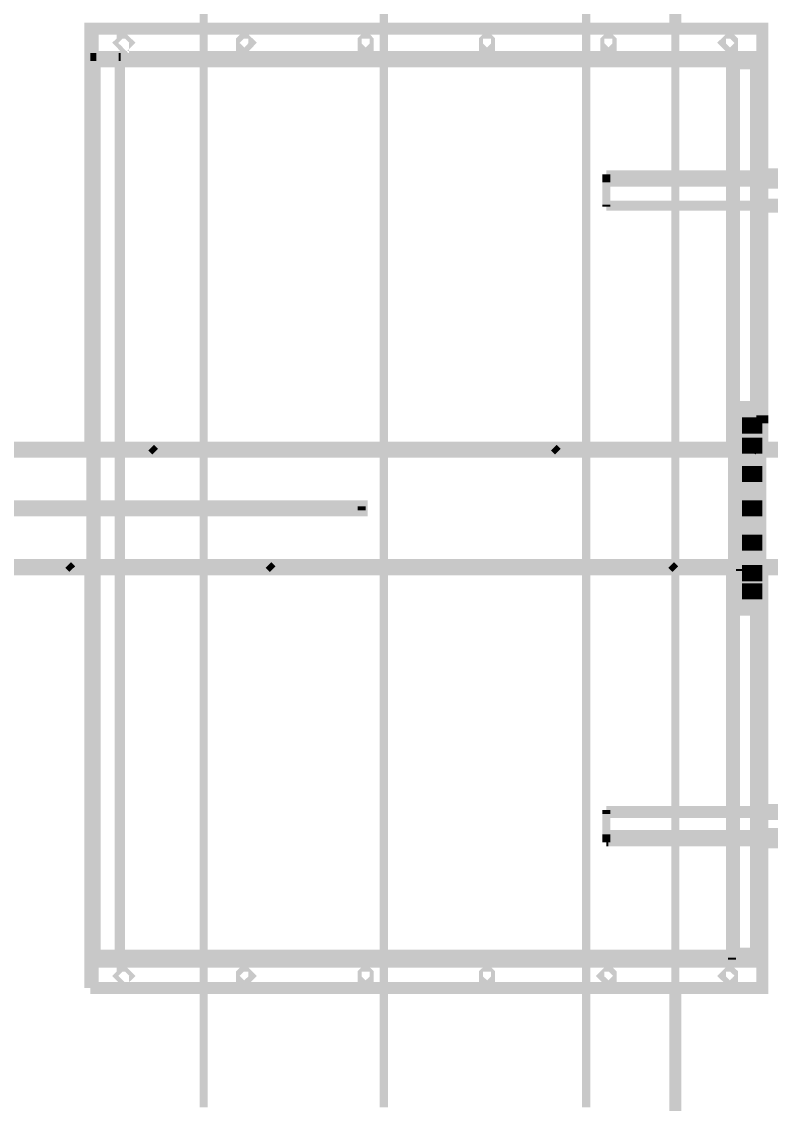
# Model space of a CAD drawing. Extents: x 0.1 to 11.6, y 0.3 to 16.2.
# Drawn here: x 9.01 to 9.627, y 11.603 to 12.494 of the extents above; entities that cross this region are included whole.
import ezdxf

# ---------------------------------------------------------------- set-up
doc = ezdxf.new("R2010")
doc.units = 0
doc.header["$MEASUREMENT"] = 0
doc.dimstyles.get("Standard").update_dxf_attribs({"dimtxt": 0.1, "dimasz": 0.1, "dimexe": 1.25, "dimexo": 0.625, "dimtad": 1, "dimtih": 1, "dimtxsty": 'Standard', "dimcen": 2.5, "dimazin": 3, "dimtfac": 1, "dimtmove": 0, "dimatfit": 3})

# ---------------------------------------------------------------- blocks, each defined once
blk = doc.blocks.new('_CLOSEDFILLED')
at = {"color": 0, "linetype": 'BYBLOCK'}
blk.add_solid([(-1, 0.1644), (0, 0), (-1, -0.1644)], dxfattribs=at)
blk = doc.blocks.new('*D3')
for p, q in [((10.64146, 13.9317), (10.64146, 12.435)), ((9.47499, 13.8317), (10.64146, 13.8317)), ((10.64146, 11.735), (10.64146, 10.2383)), ((9.42833, 10.3383), (10.64146, 10.3383))]:
    blk.add_line(p, q)
at = {"layer": 'Defpoints'}
for p in [(9.47499, 13.8317), (10.64146, 13.8317), (9.42833, 10.3383)]:
    blk.add_point(p, dxfattribs=at)
at = {"xscale": 0.1, "yscale": 0.1}
for p, rotation in [((10.64146, 13.8317), 270), ((10.64146, 10.3383), 90)]:
    blk.add_blockref('_CLOSEDFILLED', p, dxfattribs=dict(at, rotation=rotation))
at = {"insert": (10.64146, 12.085), "char_height": 0.1, "attachment_point": 5, "rotation": 270}
blk.add_mtext('3500123', dxfattribs=at)

msp = doc.modelspace()

# ---------------------------------------------------------------- linework, layer by layer
at = {"color": 0}
for points, const_width in [([(9.54833, 12.4883), (9.54833, 12.5033), (9.54833, 12.5467), (9.54833, 12.5917), (9.54833, 12.635), (9.54833, 12.6783), (9.54833, 12.7217), (9.54833, 12.765), (9.54833, 12.8066), (9.54833, 12.8483), (9.54833, 12.89), (9.54833, 12.93), (9.54833, 12.97), (9.54833, 13.01), (9.54833, 13.0483), (9.54833, 13.0866), (9.54833, 13.1067)], 0.01), ([(9.16, 11.6), (9.16, 11.6483), (9.16, 11.6967), (9.16, 11.7467), (9.16, 11.795), (9.16, 11.845), (9.16, 11.8933), (9.16, 11.9434), (9.16, 11.9933), (9.16, 12.0433), (9.16, 12.0933), (9.16, 12.1433), (9.16, 12.1934), (9.16, 12.2416), (9.16, 12.2917), (9.16, 12.3417), (9.16, 12.39), (9.16, 12.44), (9.16, 12.4883), (9.16, 12.5367)], 0.006667), ([(9.30832, 11.6), (9.30832, 11.6483), (9.30832, 11.6967), (9.30832, 11.7467), (9.30832, 11.795), (9.30832, 11.845), (9.30832, 11.8933), (9.30832, 11.9434), (9.30832, 11.9933), (9.30832, 12.0433), (9.30832, 12.0933), (9.30832, 12.1433), (9.30832, 12.1934), (9.30832, 12.2416), (9.30832, 12.2917), (9.30832, 12.3417), (9.30832, 12.39), (9.30832, 12.44), (9.30832, 12.4883), (9.30832, 12.5367)], 0.006667), ([(9.47499, 11.6), (9.47499, 11.6483), (9.47499, 11.6967), (9.47499, 11.7467), (9.47499, 11.795), (9.47499, 11.845), (9.47499, 11.8933), (9.47499, 11.9434), (9.47499, 11.9933), (9.47499, 12.0433), (9.47499, 12.0933), (9.47499, 12.1433), (9.47499, 12.1934), (9.47499, 12.2416), (9.47499, 12.2917), (9.47499, 12.3417), (9.47499, 12.39), (9.47499, 12.44), (9.47499, 12.4883), (9.47499, 12.5367)], 0.006667), ([(9.595, 12.4616), (9.62001, 12.4616), (9.06668, 12.4616), (9.06668, 12.4883), (9.06836, 12.4883), (9.06836, 12.4867), (9.06836, 12.4667), (9.06836, 12.465), (9.06999, 12.465), (9.07167, 12.465), (9.09, 12.465), (9.09169, 12.465), (9.09169, 12.4633), (9.09169, 12.4616), (9.06668, 12.4616)], 0.01), ([(9.06668, 11.6983), (9.06668, 11.7), (9.06668, 11.7017), (9.06668, 11.7033), (9.06668, 11.705), (9.06668, 11.7067), (9.06668, 11.7083), (9.06668, 11.7116), (9.06668, 11.7133), (9.06668, 11.7167), (9.06668, 11.72), (9.06668, 11.7233), (9.06668, 11.7283), (9.06668, 11.7317), (9.06668, 11.7367), (9.06668, 11.74), (9.06668, 11.745), (9.06668, 11.75), (9.06668, 11.7567), (9.06668, 11.7617), (9.06668, 11.7667), (9.06668, 11.7733), (9.06668, 11.78), (9.06668, 11.785), (9.06668, 11.7917), (9.06668, 11.8), (9.06668, 11.8066), (9.06668, 11.8133), (9.06668, 11.8217), (9.06668, 11.8283), (9.06668, 11.8366), (9.06668, 11.845), (9.06668, 11.8517), (9.06668, 11.86), (9.06668, 11.8683), (9.06668, 11.8783), (9.06668, 11.8867), (9.06668, 11.895), (9.06668, 11.905), (9.06668, 11.9134), (9.06668, 11.9233), (9.06668, 11.9316), (9.06668, 11.9417), (9.06668, 11.9517), (9.06668, 11.9616), (9.06668, 11.9717), (9.06668, 11.98), (9.06668, 11.99), (9.06668, 12), (9.06668, 12.0117), (9.06668, 12.0217), (9.06668, 12.0317), (9.06668, 12.0417), (9.06668, 12.0517), (9.06668, 12.0617), (9.06668, 12.0717), (9.06668, 12.0833), (9.06668, 12.0933), (9.06668, 12.1033), (9.06668, 12.1133), (9.06668, 12.1233), (9.06668, 12.135), (9.06668, 12.145), (9.06668, 12.155), (9.06668, 12.165), (9.06668, 12.175), (9.06668, 12.185), (9.06668, 12.195), (9.06668, 12.205), (9.06668, 12.215), (9.06668, 12.225), (9.06668, 12.235), (9.06668, 12.245), (9.06668, 12.2533), (9.06668, 12.2633), (9.06668, 12.2717), (9.06668, 12.2817), (9.06668, 12.29), (9.06668, 12.3), (9.06668, 12.3083), (9.06668, 12.3167), (9.06668, 12.325), (9.06668, 12.3333), (9.06668, 12.3417), (9.06668, 12.35), (9.06668, 12.3567), (9.06668, 12.365), (9.06668, 12.3717), (9.06668, 12.38), (9.06668, 12.3867), (9.06668, 12.3933), (9.06668, 12.4), (9.06668, 12.4067), (9.06668, 12.4134), (9.06668, 12.4183), (9.06668, 12.425), (9.06668, 12.43), (9.06668, 12.435), (9.06668, 12.44), (9.06668, 12.445), (9.06668, 12.45), (9.06668, 12.4533), (9.06668, 12.4583), (9.06668, 12.4616), (9.06668, 12.465), (9.06668, 12.4683), (9.06668, 12.4717), (9.06668, 12.475), (9.06668, 12.4767), (9.06668, 12.48), (9.06668, 12.4817), (9.06668, 12.4833), (9.06668, 12.485), (9.06668, 12.4867), (9.06668, 12.4883)], 0.006667), ([(9.06668, 12.4867), (9.62001, 12.4867)], 0.006667), ([(9.54833, 11.6983), (9.54833, 11.7283), (9.54833, 11.7733), (9.54833, 11.8184), (9.54833, 11.8633), (9.54833, 11.91), (9.54833, 11.955), (9.54833, 12.0017), (9.54833, 12.0467), (9.54833, 12.0933), (9.54833, 12.1383), (9.54833, 12.185), (9.54833, 12.23), (9.54833, 12.2767), (9.54833, 12.3217), (9.54833, 12.3666), (9.54833, 12.4134), (9.54833, 12.4583), (9.54833, 12.4883)], 0.006667), ([(9.62001, 12.435), (9.62001, 12.4616), (9.06668, 12.4616), (9.06668, 12.46), (9.06668, 12.4583), (9.06668, 12.4567), (9.06668, 12.455), (9.06668, 12.4533), (9.06668, 12.4517), (9.06668, 12.4483), (9.06668, 12.4467), (9.06668, 12.4434), (9.06668, 12.44), (9.06668, 12.4367), (9.06668, 12.4333), (9.06668, 12.43), (9.06668, 12.425), (9.06668, 12.4217), (9.06668, 12.4167), (9.06668, 12.4117), (9.06668, 12.4067), (9.06668, 12.4017), (9.06668, 12.3967), (9.06668, 12.3917), (9.06668, 12.385), (9.06668, 12.38), (9.06668, 12.3733), (9.06668, 12.3666), (9.06668, 12.36), (9.06668, 12.3533), (9.06668, 12.3467), (9.06668, 12.34), (9.06668, 12.3317), (9.06668, 12.325), (9.06668, 12.3167), (9.06668, 12.31), (9.06668, 12.3017), (9.06668, 12.2933), (9.06668, 12.285), (9.06668, 12.2767), (9.06668, 12.2683), (9.06668, 12.26), (9.06668, 12.2517), (9.06668, 12.2433), (9.06668, 12.2333), (9.06668, 12.225), (9.06668, 12.2167), (9.06668, 12.2067), (9.06668, 12.1983), (9.06668, 12.1883), (9.06668, 12.1783), (9.06668, 12.17), (9.06668, 12.16), (9.06668, 12.15), (9.06668, 12.1433)], 0.01), ([(9.06668, 12.4667), (9.62001, 12.4667)], 0.006667), ([(9.06668, 12.465), (9.07167, 12.465)], 0.006667), ([(9.06668, 11.7217), (9.07167, 11.7217), (9.07167, 11.7233), (9.07167, 11.725), (9.07167, 11.7267), (9.07167, 11.7283), (9.07167, 11.73), (9.07167, 11.7317), (9.07167, 11.735), (9.07167, 11.7367), (9.07167, 11.74), (9.07167, 11.7433), (9.07167, 11.7467), (9.07167, 11.75), (9.07167, 11.7533), (9.07167, 11.7584), (9.07167, 11.7617), (9.07167, 11.7667), (9.07167, 11.7717), (9.07167, 11.7767), (9.07167, 11.7817), (9.07167, 11.7867), (9.07167, 11.7933), (9.07167, 11.7983), (9.07167, 11.805), (9.07167, 11.81), (9.07167, 11.8167), (9.07167, 11.8233), (9.07167, 11.83), (9.07167, 11.8366), (9.07167, 11.845), (9.07167, 11.8517), (9.07167, 11.86), (9.07167, 11.8666), (9.07167, 11.875), (9.07167, 11.8834), (9.07167, 11.89), (9.07167, 11.8983), (9.07167, 11.9067), (9.07167, 11.9167), (9.07167, 11.925), (9.07167, 11.9333), (9.07167, 11.9417), (9.07167, 11.9517), (9.07167, 11.96), (9.07167, 11.9683), (9.07167, 11.9783), (9.07167, 11.9883), (9.07167, 11.9967), (9.07167, 12.0067), (9.07167, 12.015), (9.07167, 12.025), (9.07167, 12.035), (9.07167, 12.045), (9.07167, 12.055), (9.07167, 12.0633), (9.07167, 12.0733), (9.07167, 12.0833), (9.07167, 12.0933), (9.07167, 12.1033), (9.07167, 12.1117), (9.07167, 12.1217), (9.07167, 12.1317), (9.07167, 12.1417), (9.07167, 12.1517), (9.07167, 12.16), (9.07167, 12.17), (9.07167, 12.18), (9.07167, 12.1883), (9.07167, 12.1983), (9.07167, 12.2083), (9.07167, 12.2167), (9.07167, 12.2267), (9.07167, 12.235), (9.07167, 12.2433), (9.07167, 12.2533), (9.07167, 12.2617), (9.07167, 12.27), (9.07167, 12.2783), (9.07167, 12.2867), (9.07167, 12.295), (9.07167, 12.3033), (9.07167, 12.3117), (9.07167, 12.3184), (9.07167, 12.3267), (9.07167, 12.3333), (9.07167, 12.3417), (9.07167, 12.3483), (9.07167, 12.355), (9.07167, 12.3617), (9.07167, 12.3683), (9.07167, 12.375), (9.07167, 12.3817), (9.07167, 12.3883), (9.07167, 12.3933), (9.07167, 12.3983), (9.07167, 12.405), (9.07167, 12.41), (9.07167, 12.415), (9.07167, 12.42), (9.07167, 12.4233), (9.07167, 12.4283), (9.07167, 12.4316), (9.07167, 12.4367), (9.07167, 12.44), (9.07167, 12.4434), (9.07167, 12.4467), (9.07167, 12.4483), (9.07167, 12.4517), (9.07167, 12.4533), (9.07167, 12.4567), (9.07167, 12.4583), (9.07167, 12.46), (9.07167, 12.4616), (9.07167, 12.4633), (9.07167, 12.465)], 0.006667), ([(9.06836, 11.7183), (9.06836, 11.72), (9.06836, 11.7217), (9.06836, 11.7233), (9.06836, 11.725), (9.06836, 11.7267), (9.06836, 11.7283), (9.06836, 11.7317), (9.06836, 11.735), (9.06836, 11.7367), (9.06836, 11.74), (9.06836, 11.7433), (9.06836, 11.7467), (9.06836, 11.7517), (9.06836, 11.755), (9.06836, 11.76), (9.06836, 11.7633), (9.06836, 11.7683), (9.06836, 11.7733), (9.06836, 11.78), (9.06836, 11.785), (9.06836, 11.79), (9.06836, 11.7967), (9.06836, 11.8017), (9.06836, 11.8083), (9.06836, 11.815), (9.06836, 11.8217), (9.06836, 11.8283), (9.06836, 11.835), (9.06836, 11.8433), (9.06836, 11.85), (9.06836, 11.8583), (9.06836, 11.865), (9.06836, 11.8733), (9.06836, 11.8817), (9.06836, 11.89), (9.06836, 11.8967), (9.06836, 11.9067), (9.06836, 11.915), (9.06836, 11.9233), (9.06836, 11.9316), (9.06836, 11.94), (9.06836, 11.95), (9.06836, 11.9583), (9.06836, 11.9683), (9.06836, 11.9767), (9.06836, 11.9867), (9.06836, 11.9967), (9.06836, 12.005), (9.06836, 12.015), (9.06836, 12.025), (9.06836, 12.035), (9.06836, 12.0433), (9.06836, 12.0533), (9.06836, 12.0633), (9.06836, 12.0733), (9.06836, 12.0833), (9.06836, 12.0933), (9.06836, 12.1033), (9.06836, 12.1133), (9.06836, 12.1217), (9.06836, 12.1317), (9.06836, 12.1417), (9.06836, 12.1517), (9.06836, 12.1617), (9.06836, 12.17), (9.06836, 12.18), (9.06836, 12.19), (9.06836, 12.2), (9.06836, 12.2083), (9.06836, 12.2183), (9.06836, 12.2267), (9.06836, 12.2367), (9.06836, 12.245), (9.06836, 12.2533), (9.06836, 12.2633), (9.06836, 12.2717), (9.06836, 12.28), (9.06836, 12.2884), (9.06836, 12.2967), (9.06836, 12.305), (9.06836, 12.3133), (9.06836, 12.32), (9.06836, 12.3283), (9.06836, 12.3366), (9.06836, 12.3433), (9.06836, 12.35), (9.06836, 12.3583), (9.06836, 12.365), (9.06836, 12.3717), (9.06836, 12.3783), (9.06836, 12.3834), (9.06836, 12.39), (9.06836, 12.395), (9.06836, 12.4017), (9.06836, 12.4067), (9.06836, 12.4117), (9.06836, 12.4167), (9.06836, 12.4217), (9.06836, 12.4267), (9.06836, 12.43), (9.06836, 12.435), (9.06836, 12.4383), (9.06836, 12.4417), (9.06836, 12.445), (9.06836, 12.4483), (9.06836, 12.4517), (9.06836, 12.455), (9.06836, 12.4567), (9.06836, 12.4583), (9.06836, 12.4616), (9.06836, 12.4633), (9.06836, 12.465), (9.06836, 12.4667)], 0.006667), ([(9.09, 12.465), (9.09169, 12.465)], 0.006667), ([(9.09, 11.7217), (9.09, 11.7233), (9.09, 11.725), (9.09, 11.7267), (9.09, 11.7283), (9.09, 11.73), (9.09, 11.7317), (9.09, 11.735), (9.09, 11.7367), (9.09, 11.74), (9.09, 11.7433), (9.09, 11.7467), (9.09, 11.75), (9.09, 11.7533), (9.09, 11.7584), (9.09, 11.7617), (9.09, 11.7667), (9.09, 11.7717), (9.09, 11.7767), (9.09, 11.7817), (9.09, 11.7867), (9.09, 11.7933), (9.09, 11.7983), (9.09, 11.805), (9.09, 11.81), (9.09, 11.8167), (9.09, 11.8233), (9.09, 11.83), (9.09, 11.8366), (9.09, 11.845), (9.09, 11.8517), (9.09, 11.86), (9.09, 11.8666), (9.09, 11.875), (9.09, 11.8834), (9.09, 11.89), (9.09, 11.8983), (9.09, 11.9067), (9.09, 11.9167), (9.09, 11.925), (9.09, 11.9333), (9.09, 11.9417), (9.09, 11.9517), (9.09, 11.96), (9.09, 11.9683), (9.09, 11.9783), (9.09, 11.9883), (9.09, 11.9967), (9.09, 12.0067), (9.09, 12.015), (9.09, 12.025), (9.09, 12.035), (9.09, 12.045), (9.09, 12.055), (9.09, 12.0633), (9.09, 12.0733), (9.09, 12.0833), (9.09, 12.0933), (9.09, 12.1033), (9.09, 12.1117), (9.09, 12.1217), (9.09, 12.1317), (9.09, 12.1417), (9.09, 12.1517), (9.09, 12.16), (9.09, 12.17), (9.09, 12.18), (9.09, 12.1883), (9.09, 12.1983), (9.09, 12.2083), (9.09, 12.2167), (9.09, 12.2267), (9.09, 12.235), (9.09, 12.2433), (9.09, 12.2533), (9.09, 12.2617), (9.09, 12.27), (9.09, 12.2783), (9.09, 12.2867), (9.09, 12.295), (9.09, 12.3033), (9.09, 12.3117), (9.09, 12.3184), (9.09, 12.3267), (9.09, 12.3333), (9.09, 12.3417), (9.09, 12.3483), (9.09, 12.355), (9.09, 12.3617), (9.09, 12.3683), (9.09, 12.375), (9.09, 12.3817), (9.09, 12.3883), (9.09, 12.3933), (9.09, 12.3983), (9.09, 12.405), (9.09, 12.41), (9.09, 12.415), (9.09, 12.42), (9.09, 12.4233), (9.09, 12.4283), (9.09, 12.4316), (9.09, 12.4367), (9.09, 12.44), (9.09, 12.4434), (9.09, 12.4467), (9.09, 12.4483), (9.09, 12.4517), (9.09, 12.4533), (9.09, 12.4567), (9.09, 12.4583), (9.09, 12.46), (9.09, 12.4616), (9.09, 12.4633), (9.09, 12.465)], 0.006667), ([(9.09169, 12.465), (9.62001, 12.465)], 0.006667), ([(9.62001, 12.4633), (9.09169, 12.4633), (9.09169, 12.465)], 0.006667), ([(9.09169, 11.7233), (9.09169, 11.725), (9.09169, 11.7267), (9.09169, 11.7283), (9.09169, 11.73), (9.09169, 11.7317), (9.09169, 11.7333), (9.09169, 11.7367), (9.09169, 11.7383), (9.09169, 11.7416), (9.09169, 11.745), (9.09169, 11.7483), (9.09169, 11.7517), (9.09169, 11.755), (9.09169, 11.76), (9.09169, 11.7633), (9.09169, 11.7683), (9.09169, 11.7733), (9.09169, 11.7783), (9.09169, 11.7833), (9.09169, 11.7884), (9.09169, 11.7933), (9.09169, 11.8), (9.09169, 11.8066), (9.09169, 11.8117), (9.09169, 11.8184), (9.09169, 11.825), (9.09169, 11.8317), (9.09169, 11.8383), (9.09169, 11.845), (9.09169, 11.8533), (9.09169, 11.86), (9.09169, 11.8683), (9.09169, 11.8767), (9.09169, 11.8834), (9.09169, 11.8917), (9.09169, 11.9), (9.09169, 11.9083), (9.09169, 11.9167), (9.09169, 11.925), (9.09169, 11.9333), (9.09169, 11.9434), (9.09169, 11.9517), (9.09169, 11.96), (9.09169, 11.97), (9.09169, 11.9783), (9.09169, 11.9883), (9.09169, 11.9967), (9.09169, 12.0067), (9.09169, 12.0167), (9.09169, 12.025), (9.09169, 12.035), (9.09169, 12.045), (9.09169, 12.055), (9.09169, 12.0633), (9.09169, 12.0733), (9.09169, 12.0833), (9.09169, 12.0933), (9.09169, 12.1033), (9.09169, 12.1117), (9.09169, 12.1217), (9.09169, 12.1317), (9.09169, 12.1417), (9.09169, 12.15), (9.09169, 12.16), (9.09169, 12.17), (9.09169, 12.18), (9.09169, 12.1883), (9.09169, 12.1983), (9.09169, 12.2067), (9.09169, 12.2167), (9.09169, 12.225), (9.09169, 12.235), (9.09169, 12.2433), (9.09169, 12.2517), (9.09169, 12.26), (9.09169, 12.27), (9.09169, 12.2783), (9.09169, 12.2867), (9.09169, 12.295), (9.09169, 12.3017), (9.09169, 12.31), (9.09169, 12.3184), (9.09169, 12.325), (9.09169, 12.3333), (9.09169, 12.34), (9.09169, 12.3467), (9.09169, 12.355), (9.09169, 12.3617), (9.09169, 12.3683), (9.09169, 12.3733), (9.09169, 12.38), (9.09169, 12.3867), (9.09169, 12.3917), (9.09169, 12.3967), (9.09169, 12.4033), (9.09169, 12.4083), (9.09169, 12.4134), (9.09169, 12.4183), (9.09169, 12.4217), (9.09169, 12.4267), (9.09169, 12.43), (9.09169, 12.435), (9.09169, 12.4383), (9.09169, 12.4417), (9.09169, 12.445), (9.09169, 12.4467), (9.09169, 12.45), (9.09169, 12.4517), (9.09169, 12.455), (9.09169, 12.4567), (9.09169, 12.4583), (9.09169, 12.46), (9.09169, 12.4616)], 0.006667), ([(9.59668, 12.1433), (9.59668, 12.15), (9.59668, 12.16), (9.59668, 12.17), (9.59668, 12.1783), (9.59668, 12.1883), (9.59668, 12.1967), (9.59668, 12.2067), (9.59668, 12.215), (9.59668, 12.225), (9.59668, 12.2333), (9.59668, 12.2416), (9.59668, 12.25), (9.59668, 12.26), (9.59668, 12.2683), (9.59668, 12.2767), (9.59668, 12.285), (9.59668, 12.2933), (9.59668, 12.3), (9.59668, 12.3083), (9.59668, 12.3167), (9.59668, 12.3233), (9.59668, 12.3317), (9.59668, 12.3383), (9.59668, 12.345), (9.59668, 12.3517), (9.59668, 12.3583), (9.59668, 12.365), (9.59668, 12.3717), (9.59668, 12.3783), (9.59668, 12.3834), (9.59668, 12.39), (9.59668, 12.395), (9.59668, 12.4), (9.59668, 12.405), (9.59668, 12.41), (9.59668, 12.415), (9.59668, 12.42), (9.59668, 12.4233), (9.59668, 12.4283), (9.59668, 12.4316), (9.59668, 12.435), (9.59668, 12.4383), (9.59668, 12.4417), (9.59668, 12.445), (9.59668, 12.4467), (9.59668, 12.45), (9.59668, 12.4517), (9.59668, 12.4533), (9.59668, 12.455), (9.59668, 12.4567), (9.59668, 12.4583), (9.59668, 12.46), (9.595, 12.46), (9.595, 12.4616), (9.595, 12.46), (9.595, 12.4583), (9.595, 12.4567), (9.595, 12.455), (9.595, 12.4533), (9.595, 12.45), (9.595, 12.4483), (9.595, 12.445), (9.595, 12.4434), (9.595, 12.44), (9.595, 12.4367), (9.595, 12.4333), (9.595, 12.4283), (9.595, 12.425), (9.595, 12.42), (9.595, 12.4167), (9.595, 12.4117), (9.595, 12.4067), (9.595, 12.4017), (9.595, 12.3967), (9.595, 12.39), (9.595, 12.385), (9.595, 12.3783), (9.595, 12.3733), (9.595, 12.3666), (9.595, 12.36), (9.595, 12.3533), (9.595, 12.3467), (9.595, 12.34), (9.595, 12.3317), (9.595, 12.325), (9.595, 12.3167), (9.595, 12.31), (9.595, 12.3017), (9.595, 12.2933), (9.595, 12.285), (9.595, 12.2767), (9.595, 12.2683), (9.595, 12.26), (9.595, 12.2517), (9.595, 12.2433), (9.595, 12.2333), (9.595, 12.225), (9.595, 12.215), (9.595, 12.2067), (9.595, 12.1983), (9.595, 12.1883), (9.595, 12.1783), (9.595, 12.17), (9.595, 12.16), (9.595, 12.15), (9.595, 12.1433)], 0.01), ([(9.61833, 12.4367), (9.61833, 12.4567), (9.61833, 12.4583), (9.61664, 12.4583), (9.61664, 12.46), (9.61501, 12.46), (9.59668, 12.46)], 0.01), ([(9.61501, 12.46), (9.61501, 12.4583), (9.61501, 12.4567), (9.61501, 12.455), (9.61501, 12.4533), (9.61501, 12.4517), (9.61501, 12.45), (9.61501, 12.4467), (9.61501, 12.445), (9.61501, 12.4417), (9.61501, 12.4383), (9.61501, 12.435), (9.61501, 12.4316), (9.61501, 12.4283), (9.61501, 12.4233), (9.61501, 12.42), (9.61501, 12.415), (9.61501, 12.41), (9.61501, 12.405), (9.61501, 12.4), (9.61501, 12.395), (9.61501, 12.39), (9.61501, 12.3834), (9.61501, 12.3783), (9.61501, 12.3717), (9.61501, 12.365), (9.61501, 12.3583), (9.61501, 12.3517), (9.61501, 12.345), (9.61501, 12.3383), (9.61501, 12.3317), (9.61501, 12.3233), (9.61501, 12.3167), (9.61501, 12.3083), (9.61501, 12.3), (9.61501, 12.2933), (9.61501, 12.285), (9.61501, 12.2767), (9.61501, 12.2683), (9.61501, 12.26), (9.61501, 12.25), (9.61501, 12.2416), (9.61501, 12.2333), (9.61501, 12.225), (9.61501, 12.215), (9.61501, 12.2067), (9.61501, 12.1967), (9.61501, 12.1883), (9.61501, 12.1783), (9.61501, 12.1767)], 0.01), ([(9.62001, 12.1433), (9.62001, 12.1467), (9.62001, 12.155), (9.62001, 12.165), (9.62001, 12.1733), (9.62001, 12.1816), (9.62001, 12.19), (9.62001, 12.1983), (9.62001, 12.2067), (9.62001, 12.215), (9.62001, 12.2233), (9.62001, 12.2317), (9.62001, 12.24), (9.62001, 12.2483), (9.62001, 12.2567), (9.62001, 12.265), (9.62001, 12.2717), (9.62001, 12.28), (9.62001, 12.2867), (9.62001, 12.295), (9.62001, 12.3017), (9.62001, 12.3083), (9.62001, 12.315), (9.62001, 12.3217), (9.62001, 12.3283), (9.62001, 12.335), (9.62001, 12.3417), (9.62001, 12.3467), (9.62001, 12.3533), (9.62001, 12.3583), (9.62001, 12.365), (9.62001, 12.37), (9.62001, 12.375), (9.62001, 12.38), (9.62001, 12.385), (9.62001, 12.39), (9.62001, 12.3933), (9.62001, 12.3983), (9.62001, 12.4017), (9.62001, 12.4067), (9.62001, 12.41), (9.62001, 12.4134), (9.62001, 12.415), (9.62001, 12.4183), (9.62001, 12.4217), (9.62001, 12.4233), (9.62001, 12.4267), (9.62001, 12.4283), (9.62001, 12.43), (9.62001, 12.4316), (9.62001, 12.4333), (9.62001, 12.435), (9.61833, 12.4367), (9.61833, 12.435), (9.61833, 12.4333), (9.61833, 12.4316), (9.61833, 12.43), (9.61833, 12.4267), (9.61833, 12.425), (9.61833, 12.4233), (9.61833, 12.42), (9.61833, 12.4167), (9.61833, 12.4134), (9.61833, 12.41), (9.61833, 12.4067), (9.61833, 12.4033), (9.61833, 12.4), (9.61833, 12.395), (9.61833, 12.3917), (9.61833, 12.3867), (9.61833, 12.3817), (9.61833, 12.3767), (9.61833, 12.3717), (9.61833, 12.3666), (9.61833, 12.36), (9.61833, 12.355), (9.61833, 12.3483), (9.61833, 12.3417), (9.61833, 12.3366), (9.61833, 12.33), (9.61833, 12.3233), (9.61833, 12.3167), (9.61833, 12.31), (9.61833, 12.3017), (9.61833, 12.295), (9.61833, 12.2884), (9.61833, 12.28), (9.61833, 12.2733), (9.61833, 12.265), (9.61833, 12.2567), (9.61833, 12.2483), (9.61833, 12.2416), (9.61833, 12.2333), (9.61833, 12.225), (9.61833, 12.2167), (9.61833, 12.2083), (9.61833, 12.2), (9.61833, 12.19), (9.61833, 12.1816), (9.61833, 12.1767)], 0.01), ([(9.62001, 12.435), (9.62001, 12.4333), (9.62001, 12.4316), (9.62001, 12.43), (9.62001, 12.4283), (9.62001, 12.4267), (9.62001, 12.4233), (9.62001, 12.4217), (9.62001, 12.4183), (9.62001, 12.415), (9.62001, 12.4134), (9.62001, 12.41), (9.62001, 12.4067), (9.62001, 12.4017), (9.62001, 12.3983), (9.62001, 12.3933), (9.62001, 12.39), (9.62001, 12.385), (9.62001, 12.38), (9.62001, 12.375), (9.62001, 12.37), (9.62001, 12.365), (9.62001, 12.3583), (9.62001, 12.3533), (9.62001, 12.3467), (9.62001, 12.3417), (9.62001, 12.335), (9.62001, 12.3283), (9.62001, 12.3217), (9.62001, 12.315), (9.62001, 12.3083), (9.62001, 12.3017), (9.62001, 12.295), (9.62001, 12.2867), (9.62001, 12.28), (9.62001, 12.2717), (9.62001, 12.265), (9.62001, 12.2567), (9.62001, 12.2483), (9.62001, 12.24), (9.62001, 12.2317), (9.62001, 12.2233), (9.62001, 12.215), (9.62001, 12.2067), (9.62001, 12.1983), (9.62001, 12.19), (9.62001, 12.1816), (9.62001, 12.1733), (9.62001, 12.165), (9.62001, 12.155), (9.62001, 12.1467), (9.62001, 12.1433)], 0.01), ([(9.62001, 12.3666), (9.80501, 12.3666), (9.80501, 12.3683), (9.62001, 12.3683)], 0.01), ([(9.62001, 12.3683), (9.49164, 12.3683)], 0.006667), ([(9.49164, 12.3683), (9.49164, 12.3666)], 0.006667), ([(9.49164, 12.3666), (9.49164, 12.365)], 0.006667), ([(9.62001, 12.3666), (9.49164, 12.3666)], 0.006667), ([(9.62001, 12.365), (9.49164, 12.365)], 0.006667), ([(9.49164, 12.365), (9.49164, 12.3633), (9.49164, 12.3617)], 0.006667), ([(9.49164, 12.3617), (9.49164, 12.3433)], 0.006667), ([(9.62001, 12.3617), (9.49164, 12.3617)], 0.006667), ([(9.80501, 12.3666), (9.80501, 12.365), (9.62001, 12.365)], 0.01), ([(9.80501, 12.3617), (9.62001, 12.3617)], 0.01), ([(9.49164, 12.3433), (9.49164, 12.3417)], 0.006667), ([(9.62001, 12.3433), (9.49164, 12.3433)], 0.006667), ([(9.80501, 12.3433), (9.62001, 12.3433)], 0.01), ([(9.80333, 12.3417), (9.62001, 12.3417)], 0.01), ([(9.62001, 12.3417), (9.49164, 12.3417)], 0.006667), ([(9.98167, 12.1433), (9.98167, 12.14), (9.61165, 12.14), (9.61165, 12.1433), (9.61165, 12.16), (9.61003, 12.16), (9.61003, 12.1634), (9.61003, 12.165), (9.61003, 12.1667), (9.61003, 12.1683), (9.61003, 12.17), (9.62001, 12.17), (9.62001, 12.1767), (9.61003, 12.1767), (9.61003, 12.17), (9.61003, 12.1767), (9.60335, 12.1767), (9.60335, 12.17)], 0.01), ([(9.61501, 12.1767), (9.61501, 12.17), (9.61501, 12.16), (9.61501, 12.15), (9.61501, 12.14), (9.61501, 12.1317), (9.61501, 12.1217), (9.61501, 12.1117), (9.61501, 12.1033), (9.61501, 12.0933), (9.61501, 12.0833), (9.61501, 12.0733), (9.61501, 12.065), (9.61501, 12.055), (9.61501, 12.045), (9.61501, 12.035), (9.61501, 12.0267), (9.61501, 12.0167), (9.61501, 12.01)], 0.006667), ([(9.61833, 12.1767), (9.61833, 12.1733), (9.61833, 12.165), (9.61833, 12.155), (9.61833, 12.1467), (9.61833, 12.1383), (9.61833, 12.1283), (9.61833, 12.12), (9.61833, 12.1117), (9.61833, 12.1017), (9.61833, 12.0933), (9.61833, 12.0833), (9.61833, 12.075), (9.61833, 12.0667), (9.61833, 12.0566), (9.61833, 12.0483), (9.61833, 12.04), (9.61833, 12.03), (9.61833, 12.0217), (9.61833, 12.0133), (9.61833, 12.01)], 0.006667), ([(9.60335, 12.1634), (9.60335, 12.1433), (9.61165, 12.1433), (9.61165, 12.16), (9.61003, 12.16), (9.61003, 12.1634), (9.62001, 12.1634), (9.62001, 12.1433)], 0.01), ([(9.61003, 12.165), (9.60335, 12.165)], 0.006667), ([(9.62001, 12.165), (9.61003, 12.165)], 0.006667), ([(9.62001, 12.1634), (9.62001, 12.165), (9.62001, 12.1667), (9.62001, 12.1683), (9.62001, 12.17)], 0.01), ([(9.60335, 12.1583), (9.61003, 12.1583)], 0.006667), ([(9.61003, 12.16), (9.61003, 12.1583), (9.61003, 12.1567), (9.61003, 12.155), (9.61003, 12.1533), (9.61003, 12.1517), (9.61003, 12.15), (9.61003, 12.1483), (9.61003, 12.1467), (9.61003, 12.145), (9.61003, 12.1433), (9.61003, 12.1417), (9.61003, 12.14), (9.61003, 12.1367), (9.61003, 12.135), (9.61003, 12.1334), (9.61003, 12.13), (9.61003, 12.1283), (9.61003, 12.125), (9.61003, 12.1233), (9.61003, 12.12), (9.61003, 12.1166), (9.61003, 12.115), (9.61003, 12.1117), (9.61003, 12.1083), (9.61003, 12.1067), (9.61003, 12.1033), (9.61003, 12.1), (9.61003, 12.0967), (9.61003, 12.095), (9.61003, 12.0917), (9.61003, 12.0883), (9.61003, 12.085), (9.61003, 12.0833), (9.61003, 12.08), (9.61003, 12.0767), (9.61003, 12.0733), (9.61003, 12.0717), (9.61003, 12.0684), (9.61003, 12.0667), (9.61003, 12.0633), (9.61003, 12.06), (9.61003, 12.0583), (9.61003, 12.055), (9.61003, 12.0533), (9.61003, 12.0517), (9.61003, 12.0483), (9.61003, 12.0467), (9.61003, 12.045), (9.61003, 12.0417), (9.61003, 12.04), (9.61003, 12.0384), (9.61003, 12.0367), (9.61003, 12.035), (9.61003, 12.0333), (9.61003, 12.0317), (9.61003, 12.03), (9.61003, 12.0283), (9.61003, 12.0267)], 0.006667), ([(9.61003, 12.1583), (9.62001, 12.1583)], 0.006667), ([(9.61333, 12.1433), (9.61165, 12.145), (9.60335, 12.155)], 0.006667), ([(9.61003, 12.1483), (9.60335, 12.1483)], 0.006667), ([(9.62001, 12.1483), (9.61003, 12.1483)], 0.006667), ([(8.09668, 12.0433), (9.61165, 12.0433), (9.61165, 12.0417), (9.61165, 12.0433), (9.61165, 12.0467), (9.61165, 12.0483), (9.61165, 12.05), (9.61165, 12.0517), (9.61165, 12.0533), (9.61165, 12.055), (9.61165, 12.0566), (9.61165, 12.0583), (9.61165, 12.06), (9.61165, 12.0617), (9.61165, 12.0633), (9.61165, 12.0667), (9.61165, 12.0684), (9.61165, 12.07), (9.61165, 12.0717), (9.61165, 12.075), (9.61165, 12.0767), (9.61165, 12.08), (9.61165, 12.0817), (9.61165, 12.085), (9.61165, 12.0866), (9.61165, 12.09), (9.61165, 12.0917), (9.61165, 12.095), (9.61165, 12.0967), (9.61165, 12.1), (9.61165, 12.1017), (9.61165, 12.1033), (9.61165, 12.1067), (9.61165, 12.1083), (9.61165, 12.1117), (9.61165, 12.1133), (9.61165, 12.115), (9.61165, 12.1183), (9.61165, 12.12), (9.61165, 12.1217), (9.61165, 12.1233), (9.61165, 12.125), (9.61165, 12.1283), (9.61165, 12.13), (9.61165, 12.1317), (9.61165, 12.1334), (9.61165, 12.135), (9.61165, 12.1367), (9.61165, 12.1383), (9.61165, 12.14), (9.61165, 12.1433), (8.09668, 12.1433)], 0.01), ([(8.09668, 12.14), (9.61165, 12.14), (9.61165, 12.1383), (9.61165, 12.1367), (9.61165, 12.135), (9.61165, 12.1334), (9.61165, 12.1317), (9.61165, 12.13), (9.61165, 12.1283), (9.61165, 12.125), (9.61165, 12.1233), (9.61165, 12.1217), (9.61165, 12.12), (9.61165, 12.1183), (9.61165, 12.115), (9.61165, 12.1133), (9.61165, 12.1117), (9.61165, 12.1083), (9.61165, 12.1067), (9.61165, 12.1033), (9.61165, 12.1017), (9.61165, 12.1), (9.61165, 12.0967), (9.61165, 12.095), (9.61165, 12.0917), (9.61165, 12.09), (9.61165, 12.0866), (9.61165, 12.085), (9.61165, 12.0817), (9.61165, 12.08), (9.61165, 12.0767), (9.61165, 12.075), (9.61165, 12.0717), (9.61165, 12.07), (9.61165, 12.0684), (9.61165, 12.0667), (9.61165, 12.0633), (9.61165, 12.0617), (9.61165, 12.06), (9.61165, 12.0583), (9.61165, 12.0566), (9.61165, 12.055), (9.61165, 12.0533), (9.61165, 12.0517), (9.61165, 12.05), (9.61165, 12.0483), (9.61165, 12.0467), (9.98167, 12.0467)], 0.01), ([(9.06668, 12.1433), (9.06668, 12.1417), (9.06668, 12.1317), (9.06668, 12.1217), (9.06668, 12.1117), (9.06668, 12.1033), (9.06668, 12.0933), (9.06668, 12.0833), (9.06668, 12.0733), (9.06668, 12.0633), (9.06668, 12.055), (9.06668, 12.045), (9.06668, 12.0433)], 0.006667), ([(9.12001, 12.14), (9.11664, 12.1433)], 0.006667), ([(9.45167, 12.14), (9.44835, 12.1433)], 0.006667), ([(9.595, 12.1433), (9.595, 12.1417), (9.595, 12.1317), (9.595, 12.1217), (9.595, 12.1117), (9.595, 12.1033), (9.595, 12.0933), (9.595, 12.0833), (9.595, 12.0733), (9.595, 12.0633), (9.595, 12.055), (9.595, 12.045), (9.595, 12.0433)], 0.006667), ([(9.59668, 12.1433), (9.59668, 12.1417), (9.59668, 12.1317), (9.59668, 12.1217), (9.59668, 12.1117), (9.59668, 12.1033), (9.59668, 12.0933), (9.59668, 12.0833), (9.59668, 12.0733), (9.59668, 12.065), (9.59668, 12.055), (9.59668, 12.045), (9.59668, 12.0433)], 0.006667), ([(9.60335, 12.1433), (9.60499, 12.1433)], 0.01), ([(9.60335, 12.1433), (9.60335, 12.1417), (9.60335, 12.14), (9.60335, 12.1383), (9.60335, 12.1367), (9.60335, 12.135), (9.60335, 12.1334), (9.60335, 12.1317), (9.60335, 12.13), (9.60335, 12.1283), (9.60335, 12.1267), (9.60335, 12.1233), (9.60335, 12.1217), (9.60335, 12.12), (9.60335, 12.1183), (9.60335, 12.115), (9.60335, 12.1133), (9.60335, 12.11), (9.60335, 12.1083), (9.60335, 12.105), (9.60335, 12.1033), (9.60335, 12.1), (9.60335, 12.0983), (9.60335, 12.095), (9.60335, 12.0933), (9.60335, 12.09), (9.60335, 12.0883), (9.60335, 12.085), (9.60335, 12.0833), (9.60335, 12.08), (9.60335, 12.0783), (9.60335, 12.075), (9.60335, 12.0733), (9.60335, 12.07), (9.60335, 12.0684), (9.60335, 12.0667), (9.60335, 12.0633), (9.60335, 12.0617), (9.60335, 12.06), (9.60335, 12.0583), (9.60335, 12.0566), (9.60335, 12.055), (9.60335, 12.0533), (9.60335, 12.0517), (9.60335, 12.05), (9.60335, 12.0483), (9.60335, 12.0467), (9.60335, 12.045), (9.60335, 12.0433)], 0.006667), ([(9.60335, 12.1417), (9.61003, 12.1417)], 0.006667), ([(9.62001, 12.1433), (9.61165, 12.1433), (9.98167, 12.1433)], 0.01), ([(9.61003, 12.1417), (9.62001, 12.1417)], 0.006667), ([(9.61664, 12.14), (9.61333, 12.1433)], 0.006667), ([(9.62001, 12.1433), (9.62001, 12.1383), (9.62001, 12.1283), (9.62001, 12.12), (9.62001, 12.1117), (9.62001, 12.1017), (9.62001, 12.0933), (9.62001, 12.0833), (9.62001, 12.075), (9.62001, 12.0667), (9.62001, 12.0566), (9.62001, 12.0483), (9.62001, 12.0433)], 0.006667), ([(9.62001, 12.0433), (9.62001, 12.045), (9.62001, 12.0467), (9.62001, 12.0483), (9.62001, 12.05), (9.62001, 12.0517), (9.62001, 12.0533), (9.62001, 12.055), (9.62001, 12.0566), (9.62001, 12.0583), (9.62001, 12.06), (9.62001, 12.0617), (9.62001, 12.0633), (9.62001, 12.0667), (9.62001, 12.0684), (9.62001, 12.07), (9.62001, 12.0733), (9.62001, 12.075), (9.62001, 12.0783), (9.62001, 12.08), (9.62001, 12.0833), (9.62001, 12.085), (9.62001, 12.0883), (9.62001, 12.09), (9.62001, 12.0933), (9.62001, 12.095), (9.62001, 12.0983), (9.62001, 12.1), (9.62001, 12.1033), (9.62001, 12.105), (9.62001, 12.1083), (9.62001, 12.11), (9.62001, 12.1133), (9.62001, 12.115), (9.62001, 12.1183), (9.62001, 12.12), (9.62001, 12.1217), (9.62001, 12.1233), (9.62001, 12.1267), (9.62001, 12.1283), (9.62001, 12.13), (9.62001, 12.1317), (9.62001, 12.1334), (9.62001, 12.135), (9.62001, 12.1367), (9.62001, 12.1383), (9.62001, 12.14), (9.62001, 12.1417), (9.62001, 12.1433)], 0.006667), ([(9.62001, 12.1433), (9.62001, 12.1383), (9.62001, 12.1283), (9.62001, 12.12), (9.62001, 12.1117), (9.62001, 12.1017), (9.62001, 12.0933), (9.62001, 12.0833), (9.62001, 12.075), (9.62001, 12.0667), (9.62001, 12.0566), (9.62001, 12.0483), (9.62001, 12.0433)], 0.006667), ([(9.61003, 12.125), (9.60335, 12.125)], 0.006667), ([(9.62001, 12.125), (9.61003, 12.125)], 0.006667), ([(9.60335, 12.1183), (9.61003, 12.1183)], 0.006667), ([(9.61003, 12.1183), (9.62001, 12.1183)], 0.006667), ([(8.79833, 12.0917), (9.28999, 12.0917), (9.28999, 12.0933), (9.28999, 12.095), (8.79833, 12.095)], 0.01), ([(9.28999, 12.095), (9.28999, 12.0933), (9.28999, 12.0917)], 0.006667), ([(9.61003, 12.0967), (9.60335, 12.0967)], 0.006667), ([(9.62001, 12.0967), (9.61003, 12.0967)], 0.006667), ([(9.60335, 12.09), (9.61003, 12.09)], 0.006667), ([(9.61003, 12.09), (9.62001, 12.09)], 0.006667), ([(9.61003, 12.0684), (9.60335, 12.0684)], 0.006667), ([(9.62001, 12.0684), (9.61003, 12.0684)], 0.006667), ([(9.60335, 12.0617), (9.61003, 12.0617)], 0.006667), ([(9.61003, 12.0617), (9.62001, 12.0617)], 0.006667), ([(9.98167, 12.0433), (9.61165, 12.0433), (9.61165, 12.0467), (8.09668, 12.0467)], 0.01), ([(9.05165, 12.0433), (9.04833, 12.0467)], 0.006667), ([(9.06668, 12.0433), (9.06668, 12.035), (9.06668, 12.0267), (9.06668, 12.0167), (9.06668, 12.0067), (9.06668, 11.9983), (9.06668, 11.9883), (9.06668, 11.98), (9.06668, 11.97), (9.06668, 11.9616), (9.06668, 11.9517), (9.06668, 11.9434), (9.06668, 11.935), (9.06668, 11.925), (9.06668, 11.9167), (9.06668, 11.9083), (9.06668, 11.9), (9.06668, 11.8917), (9.06668, 11.885), (9.06668, 11.8767), (9.06668, 11.8683), (9.06668, 11.8617), (9.06668, 11.8533), (9.06668, 11.8467), (9.06668, 11.84), (9.06668, 11.8333), (9.06668, 11.8267), (9.06668, 11.82), (9.06668, 11.8133), (9.06668, 11.8066), (9.06668, 11.8), (9.06668, 11.795), (9.06668, 11.79), (9.06668, 11.7833), (9.06668, 11.7783), (9.06668, 11.7733), (9.06668, 11.77), (9.06668, 11.765), (9.06668, 11.76), (9.06668, 11.7567), (9.06668, 11.7533), (9.06668, 11.75), (9.06668, 11.7467), (9.06668, 11.7433), (9.06668, 11.74), (9.06668, 11.7367), (9.06668, 11.735), (9.06668, 11.7333), (9.06668, 11.7317), (9.06668, 11.73), (9.06668, 11.7283), (9.06668, 11.7267), (9.06668, 11.725)], 0.01), ([(9.21669, 12.0433), (9.21332, 12.0467)], 0.006667), ([(9.54833, 12.0433), (9.54497, 12.0467)], 0.006667), ([(9.595, 11.725), (9.62001, 11.725), (9.62001, 11.75), (9.61833, 11.75), (9.61833, 11.7483), (9.61833, 11.73), (9.61833, 11.7283), (9.61833, 11.7267), (9.61664, 11.7267), (9.61501, 11.7267), (9.59668, 11.7267), (9.595, 11.7267), (9.595, 11.725), (9.595, 11.7267), (9.595, 11.7283), (9.595, 11.73), (9.595, 11.7317), (9.595, 11.7333), (9.595, 11.735), (9.595, 11.7383), (9.595, 11.74), (9.595, 11.7433), (9.595, 11.7467), (9.595, 11.75), (9.595, 11.7533), (9.595, 11.7567), (9.595, 11.7617), (9.595, 11.765), (9.595, 11.77), (9.595, 11.775), (9.595, 11.78), (9.595, 11.785), (9.595, 11.79), (9.595, 11.795), (9.595, 11.8017), (9.595, 11.8066), (9.595, 11.8133), (9.595, 11.82), (9.595, 11.8267), (9.595, 11.8333), (9.595, 11.84), (9.595, 11.8467), (9.595, 11.8533), (9.595, 11.8617), (9.595, 11.8683), (9.595, 11.8767), (9.595, 11.885), (9.595, 11.8933), (9.595, 11.9), (9.595, 11.9083), (9.595, 11.9167), (9.595, 11.9267), (9.595, 11.935), (9.595, 11.9434), (9.595, 11.9517), (9.595, 11.9616), (9.595, 11.97), (9.595, 11.98), (9.595, 11.9883), (9.595, 11.9983), (9.595, 12.0067), (9.595, 12.0167), (9.595, 12.0267), (9.595, 12.035), (9.595, 12.0433)], 0.01), ([(9.59668, 12.0433), (9.59668, 12.035), (9.59668, 12.0267), (9.59668, 12.0167), (9.59668, 12.0067), (9.59668, 11.9983), (9.59668, 11.9883), (9.59668, 11.98), (9.59668, 11.97), (9.59668, 11.9616), (9.59668, 11.9533), (9.59668, 11.9434), (9.59668, 11.935), (9.59668, 11.9267), (9.59668, 11.9183), (9.59668, 11.91), (9.59668, 11.9017), (9.59668, 11.8933), (9.59668, 11.885), (9.59668, 11.8783), (9.59668, 11.87), (9.59668, 11.8617), (9.59668, 11.855), (9.59668, 11.8483), (9.59668, 11.84), (9.59668, 11.8333), (9.59668, 11.8267), (9.59668, 11.82), (9.59668, 11.815), (9.59668, 11.8083), (9.59668, 11.8017), (9.59668, 11.7967), (9.59668, 11.7917), (9.59668, 11.785), (9.59668, 11.78), (9.59668, 11.775), (9.59668, 11.7717), (9.59668, 11.7667), (9.59668, 11.7617), (9.59668, 11.7584), (9.59668, 11.755), (9.59668, 11.7517), (9.59668, 11.7483), (9.59668, 11.745), (9.59668, 11.7416), (9.59668, 11.7383), (9.59668, 11.7367), (9.59668, 11.735), (9.59668, 11.7333), (9.59668, 11.7317), (9.59668, 11.73), (9.59668, 11.7283), (9.59668, 11.7267)], 0.01), ([(9.60335, 12.0433), (9.60335, 12.0417)], 0.01), ([(9.60335, 12.015), (9.60335, 12.0167), (9.60335, 12.0183), (9.60335, 12.02), (9.60335, 12.0217), (9.61003, 12.0217), (9.61003, 12.02), (9.61003, 12.0183), (9.61003, 12.0167), (9.61003, 12.015), (9.61003, 12.01), (9.62001, 12.01), (9.62001, 12.015), (9.61003, 12.015), (9.61003, 12.0167), (9.61003, 12.0183), (9.61003, 12.02), (9.61003, 12.0217), (9.61003, 12.0267), (9.61165, 12.0267), (9.61165, 12.0417), (9.60335, 12.0417), (9.60335, 12.0217)], 0.01), ([(9.61003, 12.0433), (9.60335, 12.0433)], 0.006667), ([(9.62001, 12.0433), (9.62001, 12.0417), (9.61165, 12.0417), (9.61165, 12.025), (9.61003, 12.025), (9.61003, 12.0217), (9.62001, 12.0217), (9.62001, 12.02), (9.62001, 12.0183), (9.62001, 12.0167), (9.62001, 12.015)], 0.01), ([(9.62001, 12.0433), (9.61003, 12.0433)], 0.006667), ([(9.62001, 12.0433), (9.62001, 12.04), (9.62001, 12.03), (9.62001, 12.0217), (9.62001, 12.0133), (9.62001, 12.005), (9.62001, 11.995), (9.62001, 11.9867), (9.62001, 11.9783), (9.62001, 11.97), (9.62001, 11.9616), (9.62001, 11.9533), (9.62001, 11.945), (9.62001, 11.9383), (9.62001, 11.93), (9.62001, 11.9217), (9.62001, 11.9134), (9.62001, 11.9067), (9.62001, 11.8983), (9.62001, 11.8917), (9.62001, 11.885), (9.62001, 11.8783), (9.62001, 11.87), (9.62001, 11.8633), (9.62001, 11.8567), (9.62001, 11.8517), (9.62001, 11.845), (9.62001, 11.8383), (9.62001, 11.8333), (9.62001, 11.8267), (9.62001, 11.8217), (9.62001, 11.8167), (9.62001, 11.81), (9.62001, 11.805), (9.62001, 11.8017), (9.62001, 11.7967), (9.62001, 11.7917), (9.62001, 11.7884), (9.62001, 11.7833), (9.62001, 11.78), (9.62001, 11.7767), (9.62001, 11.7733), (9.62001, 11.77), (9.62001, 11.7667), (9.62001, 11.765), (9.62001, 11.7617), (9.62001, 11.76), (9.62001, 11.7584), (9.62001, 11.7567), (9.62001, 11.755), (9.62001, 11.7533), (9.62001, 11.7517), (9.62001, 11.75)], 0.01), ([(9.62001, 12.0433), (9.62001, 12.04), (9.62001, 12.03), (9.62001, 12.0217), (9.62001, 12.0133), (9.62001, 12.005), (9.62001, 11.995), (9.62001, 11.9867), (9.62001, 11.9783), (9.62001, 11.97), (9.62001, 11.9616), (9.62001, 11.9533), (9.62001, 11.945), (9.62001, 11.9383), (9.62001, 11.93), (9.62001, 11.9217), (9.62001, 11.9134), (9.62001, 11.9067), (9.62001, 11.8983), (9.62001, 11.8917), (9.62001, 11.885), (9.62001, 11.8783), (9.62001, 11.87), (9.62001, 11.8633), (9.62001, 11.8567), (9.62001, 11.8517), (9.62001, 11.845), (9.62001, 11.8383), (9.62001, 11.8333), (9.62001, 11.8267), (9.62001, 11.8217), (9.62001, 11.8167), (9.62001, 11.81), (9.62001, 11.805), (9.62001, 11.8017), (9.62001, 11.7967), (9.62001, 11.7917), (9.62001, 11.7884), (9.62001, 11.7833), (9.62001, 11.78), (9.62001, 11.7767), (9.62001, 11.7733), (9.62001, 11.77), (9.62001, 11.7667), (9.62001, 11.765), (9.62001, 11.7617), (9.62001, 11.76), (9.62001, 11.7584), (9.62001, 11.7567), (9.62001, 11.755), (9.62001, 11.7533), (9.62001, 11.7517), (9.62001, 11.75)], 0.01), ([(9.62001, 12.0217), (9.62001, 12.0417)], 0.01), ([(9.60335, 12.0367), (9.61003, 12.0367)], 0.006667), ([(9.61003, 12.0367), (9.62001, 12.0367)], 0.006667), ([(9.61003, 12.0283), (9.60335, 12.0283)], 0.006667), ([(9.62001, 12.0283), (9.61003, 12.0283)], 0.006667), ([(9.60335, 12.0217), (9.61003, 12.0217)], 0.006667), ([(9.61003, 12.0217), (9.62001, 12.0217)], 0.006667), ([(9.61501, 12.01), (9.61501, 12.0067), (9.61501, 11.9983), (9.61501, 11.9883), (9.61501, 11.98), (9.61501, 11.97), (9.61501, 11.9616), (9.61501, 11.9533), (9.61501, 11.9434), (9.61501, 11.935), (9.61501, 11.9267), (9.61501, 11.9183), (9.61501, 11.91), (9.61501, 11.9017), (9.61501, 11.8933), (9.61501, 11.885), (9.61501, 11.8783), (9.61501, 11.87), (9.61501, 11.8617), (9.61501, 11.855), (9.61501, 11.8483), (9.61501, 11.84), (9.61501, 11.8333), (9.61501, 11.8267), (9.61501, 11.82), (9.61501, 11.815), (9.61501, 11.8083), (9.61501, 11.8017), (9.61501, 11.7967), (9.61501, 11.7917), (9.61501, 11.785), (9.61501, 11.78), (9.61501, 11.775), (9.61501, 11.7717), (9.61501, 11.7667), (9.61501, 11.7617), (9.61501, 11.7584), (9.61501, 11.755), (9.61501, 11.7517), (9.61501, 11.7483), (9.61501, 11.745), (9.61501, 11.7416), (9.61501, 11.7383), (9.61501, 11.7367), (9.61501, 11.735), (9.61501, 11.7333), (9.61501, 11.7317), (9.61501, 11.73), (9.61501, 11.7283), (9.61501, 11.7267)], 0.01), ([(9.61833, 12.01), (9.61833, 12.0033), (9.61833, 11.995), (9.61833, 11.9867), (9.61833, 11.9783), (9.61833, 11.97), (9.61833, 11.9616), (9.61833, 11.9533), (9.61833, 11.945), (9.61833, 11.9367), (9.61833, 11.9283), (9.61833, 11.9217), (9.61833, 11.9134), (9.61833, 11.905), (9.61833, 11.8983), (9.61833, 11.8917), (9.61833, 11.8834), (9.61833, 11.8767), (9.61833, 11.87), (9.61833, 11.8633), (9.61833, 11.8567), (9.61833, 11.85), (9.61833, 11.8433), (9.61833, 11.8366), (9.61833, 11.8317), (9.61833, 11.825), (9.61833, 11.82), (9.61833, 11.815), (9.61833, 11.81), (9.61833, 11.805), (9.61833, 11.8), (9.61833, 11.795), (9.61833, 11.79), (9.61833, 11.7867), (9.61833, 11.7833), (9.61833, 11.7783), (9.61833, 11.775), (9.61833, 11.7717), (9.61833, 11.7683), (9.61833, 11.7667), (9.61833, 11.7633), (9.61833, 11.76), (9.61833, 11.7584), (9.61833, 11.7567), (9.61833, 11.755), (9.61833, 11.7533), (9.61833, 11.7517), (9.61833, 11.75), (9.61833, 11.7483)], 0.01), ([(9.06668, 11.735), (9.06668, 11.8533)], 0.006667), ([(9.62001, 11.735), (9.62001, 11.8533)], 0.006667), ([(9.62001, 11.845), (9.49164, 11.845)], 0.006667), ([(9.49164, 11.845), (9.49164, 11.8433), (9.49164, 11.8417)], 0.006667), ([(9.80333, 11.845), (9.62001, 11.845)], 0.01), ([(9.49164, 11.8417), (9.49164, 11.825)], 0.006667), ([(9.62001, 11.8417), (9.49164, 11.8417)], 0.006667), ([(9.80501, 11.8417), (9.62001, 11.8417)], 0.01), ([(9.80501, 11.825), (9.62001, 11.825)], 0.01), ([(9.49164, 11.825), (9.49164, 11.8233), (9.49164, 11.8217)], 0.006667), ([(9.62001, 11.825), (9.49164, 11.825)], 0.006667), ([(9.62001, 11.8217), (9.49164, 11.8217)], 0.006667), ([(9.49164, 11.8217), (9.49164, 11.82), (9.49164, 11.8184)], 0.006667), ([(9.62001, 11.8184), (9.49164, 11.8184)], 0.006667), ([(9.49164, 11.8184), (9.49333, 11.8184)], 0.006667), ([(9.62001, 11.8184), (9.49164, 11.8184)], 0.006667), ([(9.62001, 11.8184), (9.80501, 11.8184), (9.80501, 11.82), (9.80501, 11.8217), (9.62001, 11.8217)], 0.01), ([(9.80501, 11.8184), (9.62001, 11.8184)], 0.01), ([(9.595, 11.7233), (9.06668, 11.7233)], 0.006667), ([(9.595, 11.7217), (9.09, 11.7217)], 0.006667), ([(9.595, 11.7233), (9.595, 11.7217)], 0.006667), ([(9.62001, 11.7217), (9.595, 11.7217)], 0.006667), ([(9.62001, 11.7183), (9.06668, 11.7183)], 0.006667), ([(9.62001, 11.7), (9.06668, 11.7)], 0.006667), ([(9.54833, 11.0183), (9.54833, 11.025), (9.54833, 11.0617), (9.54833, 11.0983), (9.54833, 11.1367), (9.54833, 11.1767), (9.54833, 11.215), (9.54833, 11.255), (9.54833, 11.2967), (9.54833, 11.3383), (9.54833, 11.38), (9.54833, 11.4217), (9.54833, 11.465), (9.54833, 11.5067), (9.54833, 11.55), (9.54833, 11.595), (9.54833, 11.6383), (9.54833, 11.6833), (9.54833, 11.6983)], 0.01)]:
    msp.add_lwpolyline(points, dxfattribs=dict(at, const_width=const_width))
at = {"color": 0, "const_width": 0.01}
for points in [[(9.62001, 12.4883), (9.06668, 12.4883), (9.06668, 12.4616), (9.62001, 12.4616), (9.62001, 12.4883)], [(9.09332, 12.475), (9.095, 12.475), (9.09668, 12.4767), (9.095, 12.4783), (9.09332, 12.48), (9.09332, 12.4783), (9.09169, 12.4767), (9.09332, 12.475)], [(9.19336, 12.475), (9.19499, 12.475), (9.19667, 12.4767), (9.19499, 12.4783), (9.19336, 12.48), (9.19168, 12.4783), (9.19168, 12.4767), (9.19168, 12.475), (9.19336, 12.475)], [(9.29335, 12.475), (9.29497, 12.475), (9.29497, 12.4767), (9.29497, 12.4783), (9.29335, 12.48), (9.29167, 12.4783), (9.29167, 12.4767), (9.29167, 12.475), (9.29335, 12.475)], [(9.39333, 12.475), (9.39501, 12.475), (9.39501, 12.4767), (9.39501, 12.4783), (9.39333, 12.48), (9.39165, 12.4783), (9.39165, 12.4767), (9.39165, 12.475), (9.39333, 12.475)], [(9.49333, 12.475), (9.49501, 12.475), (9.49501, 12.4767), (9.49501, 12.4783), (9.49333, 12.48), (9.49164, 12.4783), (9.49164, 12.4767), (9.49164, 12.475), (9.49333, 12.475)], [(9.59332, 12.475), (9.595, 12.475), (9.595, 12.4767), (9.595, 12.4783), (9.59332, 12.48), (9.59169, 12.4783), (9.59, 12.4767), (9.59169, 12.475), (9.59332, 12.475)], [(9.60335, 12.1634), (9.60335, 12.165), (9.60335, 12.1667), (9.60335, 12.1683), (9.60335, 12.17), (9.61003, 12.17), (9.61003, 12.1683), (9.61003, 12.1667), (9.61003, 12.165), (9.61003, 12.1634), (9.60335, 12.1634)], [(9.60335, 12.01), (9.61003, 12.01), (9.61003, 12.015), (9.60335, 12.015), (9.60335, 12.01)], [(9.09, 11.7217), (9.07167, 11.7217), (9.06999, 11.7217), (9.06836, 11.7217), (9.06836, 11.72), (9.06836, 11.7183), (9.06836, 11.7), (9.06836, 11.6983), (9.06668, 11.6983), (9.62001, 11.6983), (9.62001, 11.7233), (9.62001, 11.725), (9.06668, 11.725), (9.06668, 11.7233), (9.06668, 11.6983), (9.06668, 11.7233), (9.09169, 11.7233), (9.09169, 11.7217), (9.09, 11.7217)], [(9.06668, 11.7233), (9.62001, 11.7233), (9.06668, 11.7233)], [(9.09332, 11.7067), (9.095, 11.7067), (9.09668, 11.7083), (9.095, 11.71), (9.09332, 11.7116), (9.09332, 11.71), (9.09169, 11.7083), (9.09332, 11.7067)], [(9.19336, 11.7067), (9.19499, 11.7067), (9.19667, 11.7083), (9.19499, 11.71), (9.19336, 11.7116), (9.19168, 11.71), (9.19168, 11.7083), (9.19168, 11.7067), (9.19336, 11.7067)], [(9.29335, 11.7067), (9.29497, 11.7067), (9.29497, 11.7083), (9.29497, 11.71), (9.29335, 11.7116), (9.29167, 11.71), (9.29167, 11.7083), (9.29167, 11.7067), (9.29335, 11.7067)], [(9.39333, 11.7067), (9.39501, 11.7067), (9.39501, 11.7083), (9.39501, 11.71), (9.39333, 11.7116), (9.39165, 11.71), (9.39165, 11.7083), (9.39165, 11.7067), (9.39333, 11.7067)], [(9.49333, 11.7067), (9.49501, 11.7067), (9.49501, 11.7083), (9.49501, 11.71), (9.49333, 11.7116), (9.49164, 11.71), (9.49001, 11.7083), (9.49164, 11.7067), (9.49333, 11.7067)], [(9.59332, 11.7067), (9.595, 11.7067), (9.595, 11.7083), (9.595, 11.71), (9.59332, 11.7116), (9.59169, 11.71), (9.59, 11.7083), (9.59169, 11.7067), (9.59332, 11.7067)]]:
    msp.add_lwpolyline(points, close=True, dxfattribs=at)

# ---------------------------------------------------------------- dimensions: what is measured, and where the dimension line sits
at = {"linetype": 'Continuous'}
dim = msp.add_linear_dim(base=(10.641455, 13.8317), p1=(9.47499, 13.8317), p2=(9.42833, 10.3383), angle=90, text='3500123', dimstyle='Standard', dxfattribs=at)
dim.commit()
dim.dimension.update_dxf_attribs({"geometry": '*D3', "text_midpoint": (10.641455, 12.085), "text_rotation": 270})

doc.saveas('drawing.dxf')
